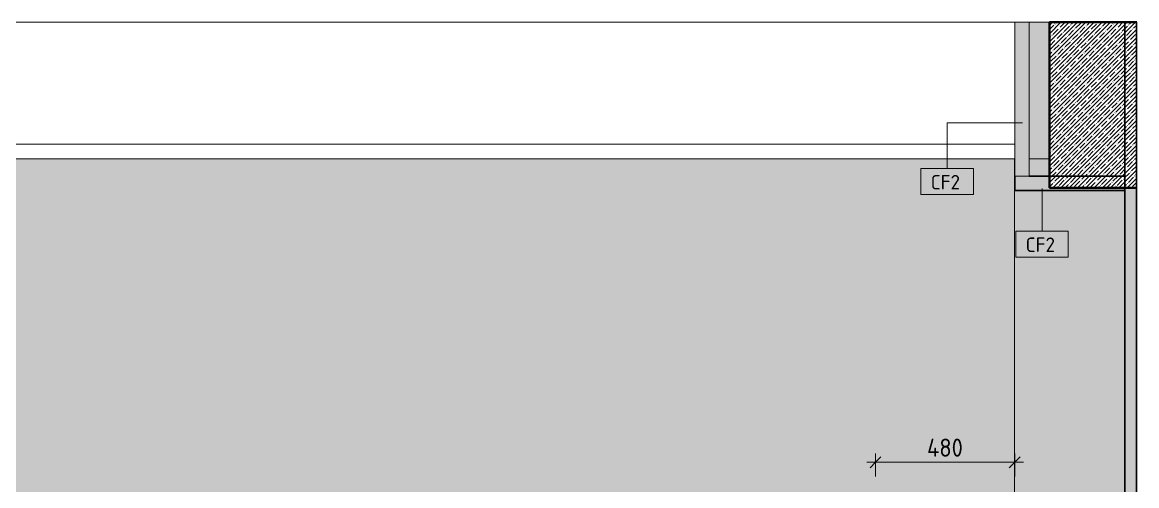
# Model space of a CAD drawing. Header units: millimetres. Extents: x 1401 to 56953, y -2645 to 12445.
# Drawn here: x 28416 to 32256, y 10673 to 12270 of the extents above; entities that cross this region are included whole.
import ezdxf

# ---------------------------------------------------------------- set-up
doc = ezdxf.new("R2010")
doc.units = ezdxf.units.MM
for name, color, linetype, lineweight in [('A-ANNO-DIMS', 7, 'Continuous', 9), ('A-ANNO-DIMS-25', 7, 'Continuous', 9), ('A-CLNG-IDEN', 7, 'Continuous', 9), ('A-DETL', 7, 'Continuous', 9), ('A-FLOR', 7, 'Continuous', 9), ('A-WALL-PATT', 7, 'Continuous', 9), ('I-WALL', 7, 'Continuous', 9), ('S-COLS', 7, 'Continuous', 9)]:
    doc.layers.add(name, color=color, linetype=linetype, lineweight=lineweight)
for name, color, linetype, lineweight, true_color in [('A-CLNG-1', 7, 'Continuous', 9, 0x787878), ('A-CLNG-FNSH-1', 7, 'Continuous', 30, 0x3c3c3c), ('A-DETL-GENF-1', 9, 'Continuous', 9, 0x808080), ('A-WALL-4', 7, 'Continuous', 30, 0x3c3c3c), ('A-WALL-6', 7, 'Continuous', 40, 0x3c3c3c), ('A-WALL-FNSH-3', 7, 'Continuous', 30, 0x3c3c3c), ('I-WALL-1', 7, 'Continuous', 9, 0x787878)]:
    doc.layers.add(name, color=color, linetype=linetype, lineweight=lineweight, true_color=true_color)
doc.styles.add('GOST Common_1', font='GOST_Common.ttf', dxfattribs={"height": 50})
doc.styles.add('ISOCPEUR_2', font='isocpeur.ttf', dxfattribs={"width": 0.9, "height": 62.5})
doc.dimstyles.new('ISO-2_5_0_9К_БОЛЬШОЙ_1', dxfattribs={"dimscale": 304.8, "dimtxt": 62.248823, "dimasz": 0.123031, "dimexe": 0.098425, "dimexo": 0.246063, "dimgap": 0, "dimtad": 1, "dimdec": 0, "dimrnd": 10, "dimzin": 0, "dimdsep": 46, "dimtxsty": 'ISOCPEUR_2', "dimblk1": 'OBLIQUE', "dimblk2": 'OBLIQUE', "dimsah": 1, "dimcen": 0.09, "dimdle": 0.098425, "dimazin": 0, "dimtfac": 1, "dimtdec": 4, "dimtix": 1, "dimtmove": 0, "dimatfit": 3, "dimfxl": 1, "dimtvp": 1, "dimtolj": 1, "dimtzin": 0, "dimarcsym": 2})

# ---------------------------------------------------------------- blocks, each defined once
blk = doc.blocks.new('DIMBLOCK30-Развертка 01-2')
at = {"layer": 'A-ANNO-DIMS-25'}
for p, q in [((31356.2, 10705.4), (31356.2, 10783.9)), ((31836, 10705.4), (31836, 10783.9)), ((31326.2, 10753.9), (31866, 10753.9)), ((31356.2, 10753.9), (31356.2, 10705.4)), ((31836, 10753.9), (31836, 10705.4))]:
    blk.add_line(p, q, dxfattribs=at)
at = {"layer": 'A-ANNO-DIMS-25', "lineweight": 20}
for p, q in [((31356.2, 10753.9), (31375, 10772.6)), ((31836, 10753.9), (31854.8, 10772.6)), ((31356.2, 10753.9), (31337.5, 10735.1)), ((31836, 10753.9), (31817.3, 10735.1))]:
    blk.add_line(p, q, dxfattribs=at)
at = {"layer": 'A-ANNO-DIMS-25', "color": 0, "insert": (31533.9, 10835.5), "char_height": 62.5, "width": 149.397, "attachment_point": 1, "line_spacing_factor": 1.149209, "style": 'ISOCPEUR_2'}
blk.add_mtext('480', dxfattribs=at)
blk = doc.blocks.new('_Oblique')
at = {"color": 0, "linetype": 'ByBlock', "lineweight": -2}
blk.add_line((-0.5, -0.5), (0.5, 0.5), dxfattribs=at)
blk = doc.blocks.new('М_потолков - Марка_ Имя типа-25382930-Развертка 01-2')
at = {"layer": 'A-CLNG-IDEN'}
for p, q in [((-4008.9, 11654.8), (-4190.1, 11654.8)), ((-4190.1, 11654.8), (-4190.1, 11565.3)), ((-4008.9, 11565.3), (-4008.9, 11654.8)), ((-4190.1, 11565.3), (-4008.9, 11565.3))]:
    blk.add_line(p, q, dxfattribs=at)

msp = doc.modelspace()

# ---------------------------------------------------------------- hatches: boundary and pattern name
at = {"layer": 'A-CLNG-1'}
msp.add_hatch(color=256, dxfattribs=at).paths.add_polyline_path([(32216.0329, 11690), (32216.0329, 11700), (31956.0329, 11700), (31956.0329, 11740), (31836.0329, 11740), (31836.0329, 11690), (32215.0329, 11690)])
at = {"layer": 'A-DETL-GENF-1'}
msp.add_hatch(color=256, dxfattribs=at).paths.add_polyline_path([(31856.0329, 11740), (31886.0329, 11740), (31886.0329, 12270), (31836.0329, 12270), (31836.0329, 11740)])
at = {"layer": 'A-WALL-PATT'}
h = msp.add_hatch(color=256, dxfattribs=at)
h.paths.add_polyline_path([(25322.0329, 8440), (25374.3442, 8440), (25382.0047, 8576.4908), (25387.0329, 8670), (25567.0329, 8670), (25578.8329, 8455.3802), (25579.7216, 8440), (25766.0329, 8440), (25766.0329, 10460), (31835.0329, 10460), (31835.0329, 11800), (25307.0329, 11800), (25307.0329, 8440)])
h.paths.add_polyline_path([(31397.2031, 10559), (31315.2031, 10559), (31315.2031, 10641), (31397.2031, 10641), (31397.2031, 10574.8153)])
h.paths.add_polyline_path([(31365.7031, 10597.5), (31366.9531, 10597.8349), (31367.8682, 10598.75), (31368.2031, 10600), (31367.8682, 10601.25), (31366.9531, 10602.1651), (31365.7031, 10602.5), (31364.4531, 10602.1651), (31363.5381, 10601.25), (31363.2031, 10600), (31363.5381, 10598.75), (31364.4531, 10597.8349), (31365.0561, 10597.5852)])
h.paths.add_polyline_path([(31346.7031, 10597.5), (31347.9531, 10597.8349), (31348.8682, 10598.75), (31349.2031, 10600), (31348.8682, 10601.25), (31347.9531, 10602.1651), (31346.7031, 10602.5), (31345.4531, 10602.1651), (31344.5381, 10601.25), (31344.2031, 10600), (31344.5381, 10598.75), (31345.4531, 10597.8349), (31346.0561, 10597.5852)])
h = msp.add_hatch(color=256, dxfattribs=at)
h.paths.add_polyline_path([(31836.0329, 8400), (32215.0329, 8400), (32215.0329, 9204), (31855.5974, 9204), (31855.5974, 9220), (32215.0329, 9220), (32215.0329, 11690), (31836.0329, 11690), (31835.9114, 11800), (31835.0329, 11800), (31835.0329, 10460), (31836.0329, 10460), (31836.0329, 8455.3802)])
h.paths.add_polyline_path([(31855.5974, 8500), (31855.5974, 9170), (31872.0974, 9170), (31872.0974, 8500), (31856.0329, 8500)])
h.paths.add_polyline_path([(32082.0329, 8530), (32082.0329, 8547.5), (32018.0329, 8547.5), (32018.0329, 8530), (32000.0329, 8530), (32000.0329, 8547.5), (31954.0329, 8547.5), (31954.0329, 8530), (31936.0329, 8530), (31936.0329, 9030), (31954.0329, 9030), (31954.0329, 9012.5), (32000.0329, 9012.5), (32000.0329, 9030), (32018.0329, 9030), (32018.0329, 9012.5), (32082.0329, 9012.5), (32082.0329, 9030), (32100.0329, 9030), (32100.0329, 8530)])
h.paths.add_polyline_path([(32050.0323, 8562.5), (32051.9734, 8562.5), (32082.0329, 8562.5), (32082.0329, 8997.5), (32018.0329, 8997.5), (32018.0329, 8562.5), (32048.6016, 8562.5)])
h.paths.add_polyline_path([(31959.5286, 8562.5), (32000.0329, 8562.5), (32000.0329, 8997.5), (31954.0329, 8997.5), (31954.0329, 8562.5)])
h.paths.add_polyline_path([(31922.6995, 11740), (31956.0329, 11740), (31956.0329, 11800), (31886.0329, 11800), (31886.0329, 11740), (31899.7743, 11740)])
at = {"layer": 'I-WALL'}
h = msp.add_hatch(color=256, dxfattribs=at)
h.paths.add_polyline_path([(32256.0329, 9200), (32256.4387, 9200), (32256.4387, 9204), (32256.0329, 9204)])
h.paths.add_polyline_path([(32256.0329, 9220), (32256.4387, 9220), (32256.4387, 11700), (32256.0329, 11700), (32256.0329, 9242.599)])
at = {"layer": 'I-WALL-1'}
h = msp.add_hatch(dxfattribs=at)
h.set_pattern_fill('FP_12', color=256, style=0, pattern_type=2)
h.set_pattern_definition([(45, (32356.033, 0), (-14.25598, 14.25598), []), (45, (32370.289, 0), (-14.25598, 14.25598), [25.202, -5.04, 0.8382, -4.202])])
h.paths.add_polyline_path([(32256.0329, 11700), (32256.4387, 11700), (32256.4387, 12270), (31956.0329, 12270), (31956.0329, 11700), (32215.0329, 11700)])
h = msp.add_hatch(dxfattribs=at)
h.set_pattern_fill('FP_13', color=256, style=0, pattern_type=2)
h.set_pattern_definition([(0, (32356.033, 0), (30.48, 7.62), [2.515, -20.345, 2.515, -20.345, -121.92]), (0, (32356.033, 0), (30.48, 7.62), [-45.72, 2.515, -43.205, 2.515, -20.345, -53.34]), (0, (32356.033, 0), (30.48, 7.62), [-114.3, 2.515, -12.725, 2.515, -35.585]), (120, (32367.463, 3.81), (-21.8391136, 22.5864543), [2.515, -20.345, 2.515, -20.345, -121.92]), (120, (32367.463, 3.81), (-21.8391136, 22.5864543), [-45.72, 2.515, -43.205, 2.515, -20.345, -53.34]), (120, (32367.463, 3.81), (-21.8391136, 22.5864543), [-114.3, 2.515, -12.725, 2.515, -35.585]), (240, (32371.273, 19.05), (-8.6408864, -30.2064543), [2.515, -20.345, 2.515, -20.345, -121.92]), (240, (32371.273, 19.05), (-8.6408864, -30.2064543), [-45.72, 2.515, -43.205, 2.515, -20.345, -53.34]), (240, (32371.273, 19.05), (-8.6408864, -30.2064543), [-114.3, 2.515, -12.725, 2.515, -35.585])])
h.paths.add_polyline_path([(32216.0329, 8400), (32236.0329, 8400), (32236.0329, 9200), (32256.0329, 9200), (32256.0329, 11700), (32216.0329, 11700), (32216.0329, 8515.9355)])
at = {"layer": 'S-COLS'}
msp.add_hatch(color=256, dxfattribs=at).paths.add_polyline_path([(31915.1524, 11800), (31956.0329, 11800), (31956.0329, 12270), (31886.0329, 12270), (31886.0329, 11800), (31894.8224, 11800)])

# ---------------------------------------------------------------- linework, layer by layer
at = {"layer": 'A-CLNG-FNSH-1'}
for p, q in [((31836.0329, 11740), (31836.0329, 11690)), ((32216.0329, 11740), (31886.0329, 11740)), ((31836.0329, 11690), (32216.0329, 11690))]:
    msp.add_line(p, q, dxfattribs=at)
at = {"layer": 'A-CLNG-IDEN'}
for p, q in [((31602.8732, 11923.7382), (31602.8732, 11766.0847)), ((31863.1958, 11923.7382), (31602.8732, 11923.7382)), ((31930.1811, 11697.3617), (31930.1811, 11550.7195))]:
    msp.add_line(p, q, dxfattribs=at)
at = {"layer": 'A-DETL'}
for p, q in [((31886.0329, 12270), (31836.0329, 12270)), ((31836.0329, 12270), (31836.0329, 11740)), ((31886.0329, 11740), (31886.0329, 12270)), ((24677.0329, 11850), (31835.0329, 11850)), ((31836.0329, 11740), (31886.0329, 11740))]:
    msp.add_line(p, q, dxfattribs=at)
at = {"layer": 'A-FLOR'}
for p, q in [((24655.5403, 12270), (31836.0329, 12270)), ((31886.0329, 12270), (31956.0329, 12270))]:
    msp.add_line(p, q, dxfattribs=at)
at = {"layer": 'A-WALL-4'}
for p, q in [((32216.0329, 12270), (32216.0329, 8394.8249)), ((32256.0329, 8394.8249), (32256.0329, 12270))]:
    msp.add_line(p, q, dxfattribs=at)
at = {"layer": 'A-WALL-6'}
for p, q in [((32256.4387, 12270), (31956.0329, 12270)), ((31956.0329, 12270), (31956.0329, 11700)), ((31956.0329, 11700), (32256.4387, 11700))]:
    msp.add_line(p, q, dxfattribs=at)
at = {"layer": 'A-WALL-FNSH-3'}
for p, q in [((32216.0329, 11850), (32215.0329, 11850)), ((32215.0329, 11850), (32215.0329, 11700))]:
    msp.add_line(p, q, dxfattribs=at)
at = {"layer": 'I-WALL'}
for p, q in [((31836.0329, 11800), (24677.0329, 11800)), ((31835.0329, 11800), (31835.0329, 8400)), ((31956.0329, 11800), (31886.0329, 11800)), ((32215.0329, 9220), (32215.0329, 11690))]:
    msp.add_line(p, q, dxfattribs=at)

# ---------------------------------------------------------------- block references
at = {"layer": 'A-CLNG-IDEN'}
for p in [(35702.3732, 111.3064), (36029.6811, -104.0587)]:
    msp.add_blockref('М_потолков - Марка_ Имя типа-25382930-Развертка 01-2', p, dxfattribs=at)

# ---------------------------------------------------------------- texts
at = {"layer": 'A-CLNG-IDEN', "char_height": 50, "width": 132.278437, "attachment_point": 1, "style": 'GOST Common_1'}
for insert in [(31546.4211, 11743.9117), (31873.7291, 11528.5466)]:
    msp.add_mtext('CF2', dxfattribs=dict(at, insert=insert))

# ---------------------------------------------------------------- dimensions: what is measured, and where the dimension line sits
at = {"layer": 'A-ANNO-DIMS'}
dim = msp.add_linear_dim(base=(31836.0329, 10753.8782), p1=(31356.2031, 10780.3947), p2=(31836.0329, 10780.3947), dimstyle='ISO-2_5_0_9К_БОЛЬШОЙ_1', override={"dimpost": '<>', "dimfxl": 479.829751}, dxfattribs=at)
dim.commit()
dim.dimension.update_dxf_attribs({"geometry": 'DIMBLOCK30-Развертка 01-2', "text_midpoint": (31596.118, 10785.1282)})

doc.saveas('drawing.dxf')
